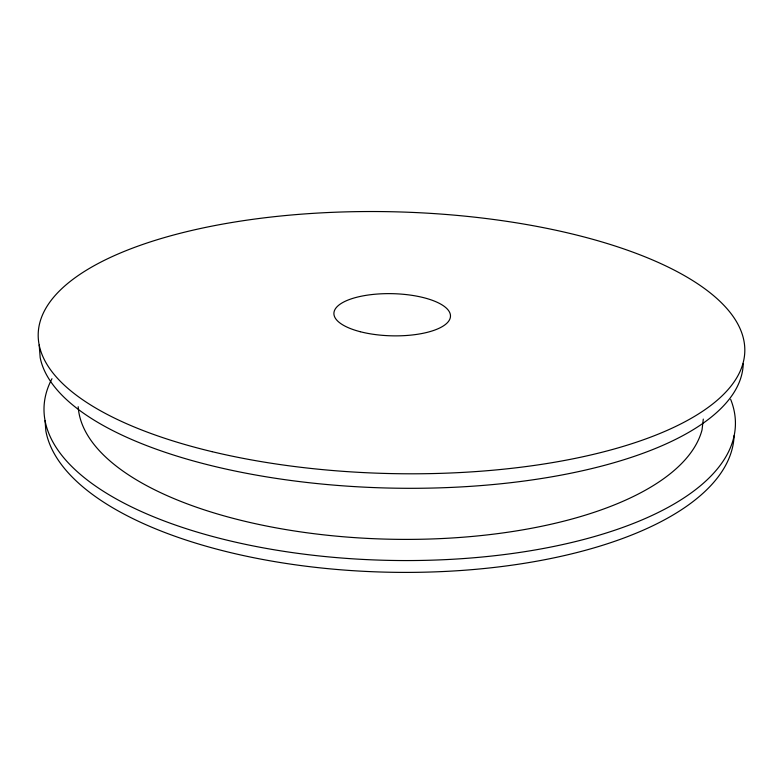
<?xml version="1.0" encoding="UTF-8"?>
<svg xmlns="http://www.w3.org/2000/svg" width="784" height="784" viewBox="0 0 784 784"><rect width="100%" height="100%" fill="white"/><g stroke="black" fill="none" stroke-linecap="round" stroke-linejoin="round"><path stroke-width="1.18" d="M703.297 419.097L702.043 429.857A312.953 129.595 1.4 0 1 378.447 538.882A312.953 129.595 1.4 0 1 78.194 406.71M39.2 345.038L40.18 357.631A352.134 133.133 1.4 0 0 402.721 488.275A352.134 133.133 1.4 0 0 743.232 363.658M45.06 420.655L45.864 431.024A344.764 145.795 1.4 0 0 400.35 572.379A344.764 145.795 1.4 0 0 734.098 435.63M730.668 399.379A345.803 144.04 1.4 0 1 381.21 560.178A345.803 144.04 1.4 0 1 51.979 378.711M360.179 331.691A58.3 21.08 1.4 0 0 450.379 317.206A58.3 21.08 1.4 0 0 366.03 295.352A58.3 21.08 1.4 0 0 360.179 331.691M212.062 451.662A353.398 130.889 1.4 0 0 744.8 351.32A353.398 130.889 1.4 0 0 217.678 225.018A353.398 130.889 1.4 0 0 212.062 451.662"/></g></svg>
